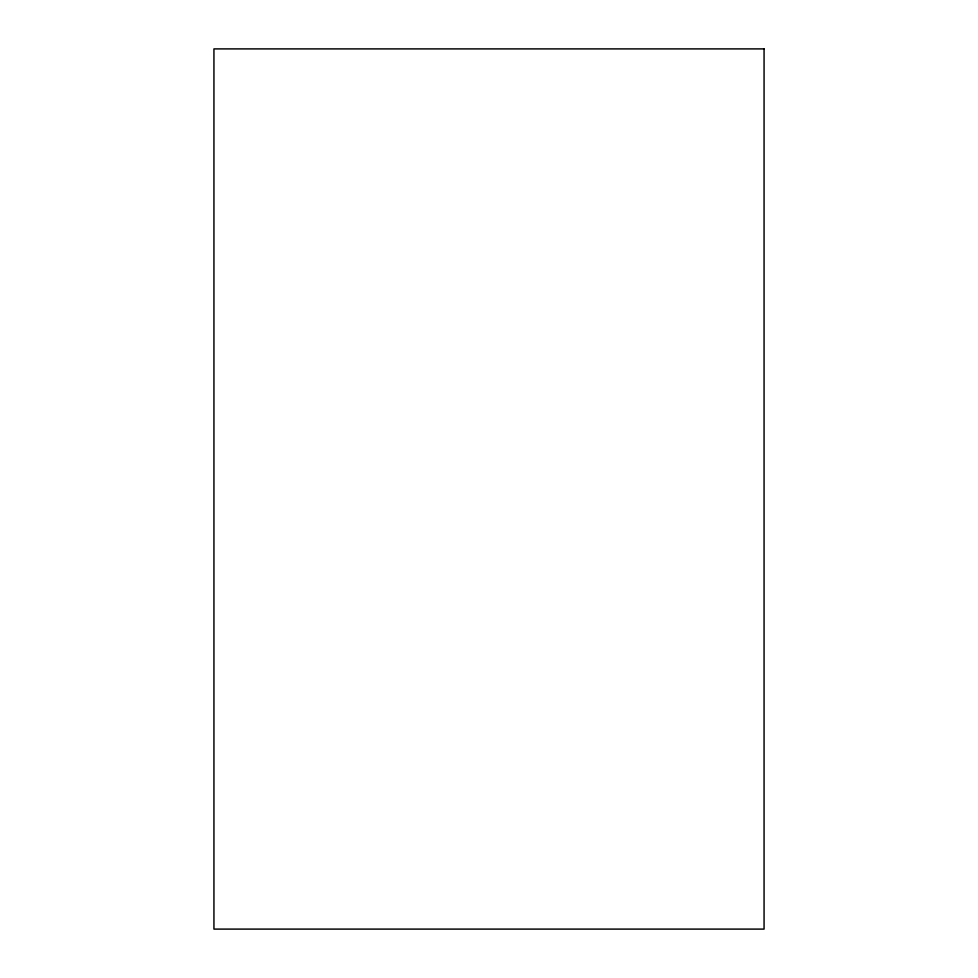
<?xml version="1.0" encoding="UTF-8"?>
<svg xmlns="http://www.w3.org/2000/svg" width="978" height="978" viewBox="0 0 978 978"><rect width="100%" height="100%" fill="white"/><g stroke="black" fill="none" stroke-linecap="round" stroke-linejoin="round"><path stroke-width="1.47" d="M764.062 48.9L213.938 48.9L213.938 929.1L764.062 929.1L764.062 48.9"/></g></svg>
